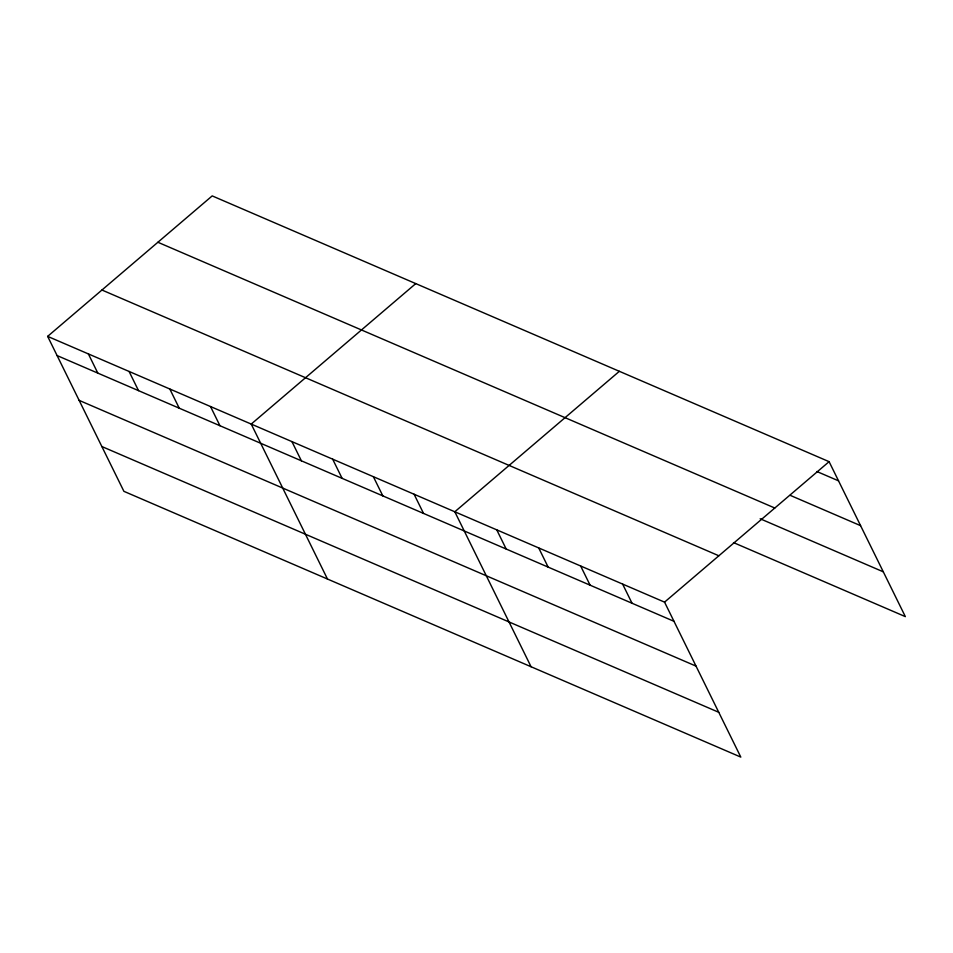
<?xml version="1.0" encoding="UTF-8"?>
<svg xmlns="http://www.w3.org/2000/svg" width="953" height="953" viewBox="0 0 953 953"><rect width="100%" height="100%" fill="white"/><g stroke="black" fill="none" stroke-linecap="round" stroke-linejoin="round"><path stroke-width="1.43" d="M47.65 336.373L664.551 602.141L740.803 757.099L123.902 491.331L47.65 336.373L212.197 195.901L829.098 461.669L905.35 616.627L733.488 542.591M415.77 283.601L251.235 424.073L327.475 579.031M619.355 371.313L454.807 511.773L531.059 666.731M664.551 602.141L829.098 461.669M816.888 471.521L838.545 480.848M790.216 495.346L860.583 525.663M157.9 242.265L774.801 508.02M760.16 518.766L883.3 571.824M101.947 290.022L718.86 555.778M57.085 355.564L673.997 621.32M79.135 400.367L696.047 666.123M101.852 446.528L718.753 712.296M622.607 584.07L632.042 603.249M580.651 565.999L590.098 585.178M538.707 547.927L548.142 567.106M496.751 529.856L506.198 549.035M414.09 494.238L423.537 513.429M373.373 476.703L382.82 495.882M332.657 459.155L342.103 478.346M291.94 441.62L301.386 460.799M210.518 406.538L219.952 425.717M169.801 388.991L179.235 408.182M129.084 371.456L138.519 390.635M88.367 353.908L97.802 373.099"/></g></svg>
